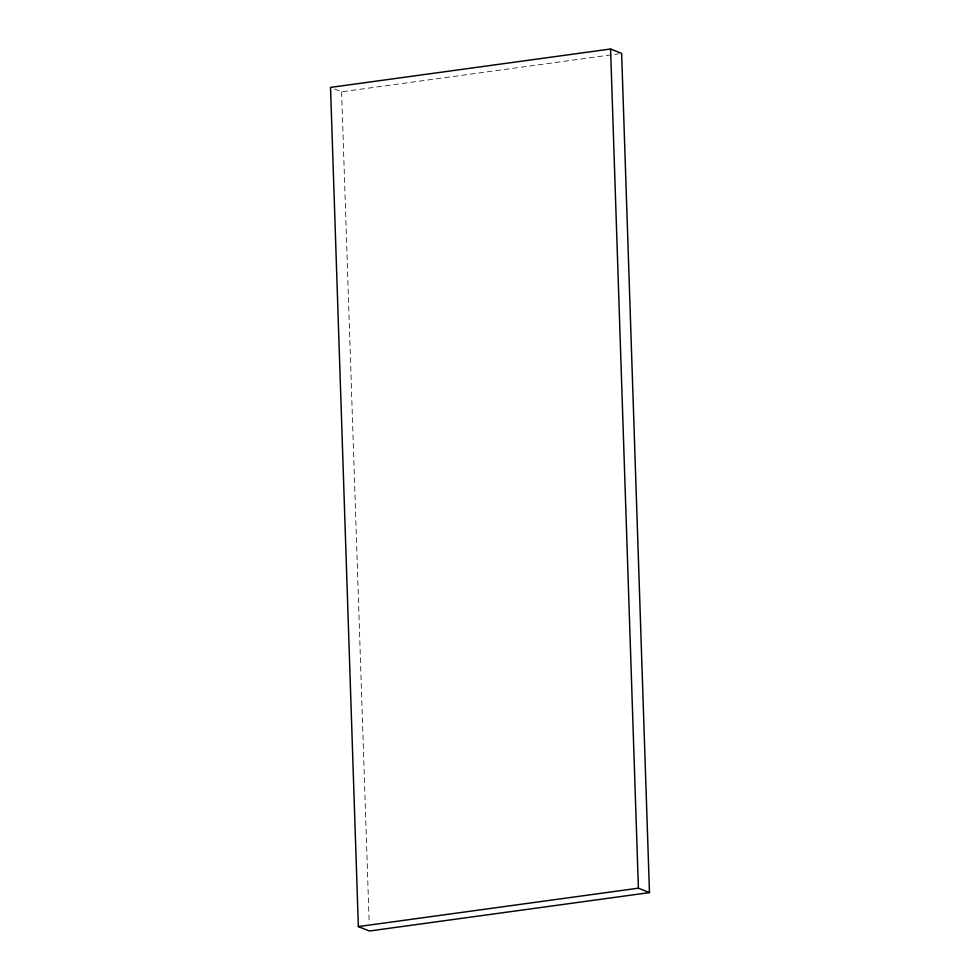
<?xml version="1.0" encoding="UTF-8"?>
<svg xmlns="http://www.w3.org/2000/svg" width="980" height="980" viewBox="0 0 980 980"><rect width="100%" height="100%" fill="white"/><g stroke="black" fill="none" stroke-linecap="round" stroke-linejoin="round"><path stroke-width="0.73" stroke-dasharray="4.9 3.68" d="M334.682 89.045L341.604 91.814L618.613 53.839M341.604 91.814L369.191 923.356"/><path stroke-width="1.47" d="M610.565 49L330.53 87.392L358.362 926.578L369.435 931L649.471 892.609L621.639 53.422L610.565 49L638.397 888.186L649.471 892.609M358.362 926.578L638.397 888.186"/></g></svg>
